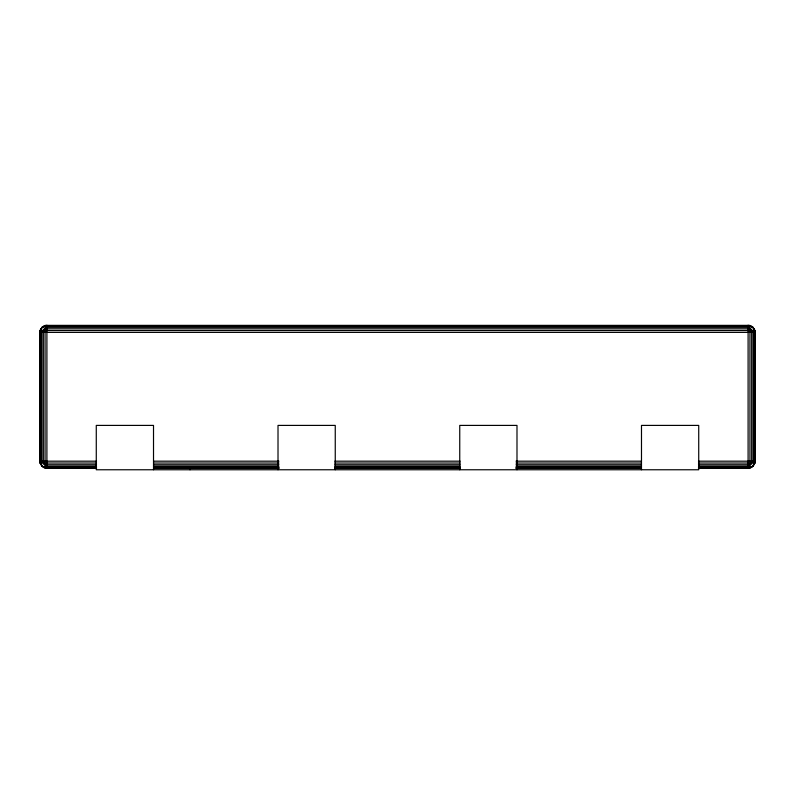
<?xml version="1.0" encoding="UTF-8"?>
<svg xmlns="http://www.w3.org/2000/svg" width="795" height="795" viewBox="0 0 795 795"><rect width="100%" height="100%" fill="white"/><g stroke="black" fill="none" stroke-linecap="round" stroke-linejoin="round"><path stroke-width="1.19" d="M96.543 468.334L46.905 468.334L43.328 467.38L39.998 463.028L39.75 332.389L40.704 328.812L45.057 325.483L749.943 325.483L754.296 328.812L755.25 332.389L755.002 463.028L751.673 467.38L748.095 468.334L698.457 468.334M40.704 328.812L39.998 332.389L41.847 327.331L46.905 325.483L43.328 326.189M754.296 464.757L755.002 461.18L753.153 466.238L748.095 468.086L751.673 467.38M43.328 467.38L46.905 468.086L41.847 466.238L40.704 461.18L40.704 332.389L41.847 327.331L46.905 326.189L748.095 326.189L753.153 327.331L755.002 332.389L754.296 328.812M751.673 326.189L748.095 325.483L753.153 327.331L754.296 332.389L754.296 461.18L753.153 466.238L748.095 467.38L698.457 467.38M40.704 332.389L46.905 326.189M748.095 467.38L754.296 461.18M45.057 325.483L749.943 325.483M39.75 332.389L755.25 332.389M39.75 461.18L96.543 461.18M153.634 461.18L278.975 461.18M334.824 461.18L460.176 461.18M516.025 461.18L641.366 461.18M698.457 461.18L755.25 461.18M96.543 463.028L46.905 463.028L45.057 461.18L45.057 332.389L46.905 330.541L748.095 330.541L749.943 332.389L749.943 461.18L748.095 463.028L698.457 463.028M153.634 463.028L278.975 463.028M334.824 463.028L460.176 463.028M516.025 463.028L641.366 463.028M96.543 464.757L46.905 464.757L43.328 461.18L43.328 332.389L46.905 328.812L748.095 328.812L751.673 332.389L751.673 461.18L748.095 464.757L698.457 464.757M153.634 464.757L278.975 464.757M334.824 464.757L460.176 464.757M516.025 464.757L641.366 464.757M96.543 466.238L46.905 466.238L41.847 461.18L41.847 332.389L46.905 327.331L748.095 327.331L753.153 332.389L753.153 461.18L748.095 466.238L698.457 466.238M153.634 466.238L278.975 466.238M334.824 466.238L460.176 466.238M516.025 466.238L641.366 466.238M40.704 464.757L39.998 461.18L41.847 466.238L46.905 467.38L96.543 467.38M153.634 467.38L278.975 467.38M334.824 467.38L460.176 467.38M516.025 467.38L641.366 467.38M45.057 468.086L96.543 468.086M153.634 468.086L278.975 468.086M334.824 468.086L460.176 468.086M516.025 468.086L641.366 468.086M698.457 468.086L749.943 468.086M153.634 468.334L278.975 468.334M334.824 468.334L460.176 468.334M516.025 468.334L641.366 468.334M748.095 326.189L754.296 332.389M40.704 461.18L46.905 467.38M755.002 330.541L755.002 463.028M748.095 325.234L748.095 468.334M641.486 469.766L641.486 425.404L698.726 425.404L698.726 469.766L96.275 469.766L96.275 425.404L153.514 425.404L153.514 469.766M516.989 469.766L516.989 425.404L459.748 425.404L459.748 469.766M335.252 469.766L335.252 425.404L278.012 425.404L278.012 469.766M190.005 467.301L190.005 469.766M46.905 325.234L46.905 468.334M39.998 330.541L39.998 463.028"/></g></svg>
